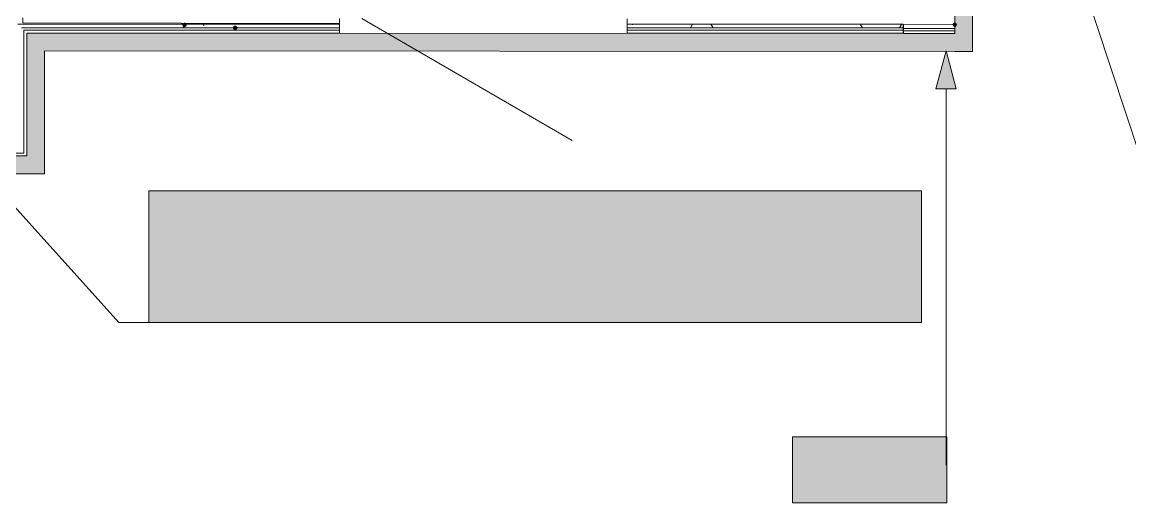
# Model space of a CAD drawing. Header units: millimetres. Extents: x -546 to 1681, y -650 to 1730.
# Drawn here: x 410.16 to 453.67, y 396.58 to 415.47 of the extents above; entities that cross this region are included whole.
import ezdxf

# ---------------------------------------------------------------- set-up
doc = ezdxf.new("R2010")
doc.units = ezdxf.units.MM

msp = doc.modelspace()

# ---------------------------------------------------------------- hatches: boundary and pattern name
at = {"true_color": 0xf1d696}
h = msp.add_hatch(color=41, dxfattribs=at)
h.dxf.hatch_style = 2
h.paths.add_polyline_path([(447.488, 415.016), (446.788, 415.016), (446.787, 421.468), (447.487, 421.467)])
h = msp.add_hatch(color=7)
h.dxf.hatch_style = 2
h.paths.add_polyline_path([(416.533, 415.448), (416.469, 415.422), (416.443, 415.358), (416.469, 415.295), (416.533, 415.268), (416.596, 415.295), (416.623, 415.358), (416.596, 415.422)])
h = msp.add_hatch(color=7)
h.dxf.hatch_style = 2
h.paths.add_polyline_path([(418.442, 415.198), (418.494, 415.153), (418.563, 415.158), (418.608, 415.21), (418.603, 415.279), (418.547, 415.332), (418.478, 415.327), (418.433, 415.275)])
h = msp.add_hatch(color=7)
h.dxf.hatch_style = 2
h.paths.add_polyline_path([(446.788, 415.456), (446.724, 415.43), (446.698, 415.366), (446.724, 415.303), (446.788, 415.276), (446.851, 415.303), (446.878, 415.366), (446.851, 415.43)])
h = msp.add_hatch(color=41, dxfattribs=at)
h.dxf.hatch_style = 2
h.paths.add_polyline_path([(411.035, 414.338), (410.335, 414.338), (410.335, 415.038)])
h = msp.add_hatch(color=41, dxfattribs=at)
h.dxf.hatch_style = 2
h.paths.add_polyline_path([(410.335, 415.038), (411.035, 415.038), (411.035, 414.338)])
at = {"true_color": 0x800080}
h = msp.add_hatch(color=216, dxfattribs=at)
h.dxf.hatch_style = 2
h.paths.add_polyline_path([(411.035, 414.338), (411.035, 415.038), (446.788, 415.016), (446.788, 414.316)])
h = msp.add_hatch(color=216, dxfattribs=at)
h.dxf.hatch_style = 2
h.paths.add_polyline_path([(446.788, 415.016), (447.488, 414.316), (446.788, 414.316)])
h = msp.add_hatch(color=216, dxfattribs=at)
h.dxf.hatch_style = 2
h.paths.add_polyline_path([(447.488, 415.016), (447.488, 414.316), (446.788, 415.016)])
at = {"true_color": 0xf1d696}
h = msp.add_hatch(color=41, dxfattribs=at)
h.dxf.hatch_style = 2
h.paths.add_polyline_path([(411.035, 410.209), (410.335, 410.209), (410.335, 414.338), (411.035, 414.338)])
at = {"true_color": 0x0077b0}
h = msp.add_hatch(color=144, dxfattribs=at)
h.dxf.hatch_style = 2
h.paths.add_polyline_path([(446.45, 414.339), (446.85, 412.847), (446.05, 412.847)])
at = {"true_color": 0xf1d696}
h = msp.add_hatch(color=41, dxfattribs=at)
h.dxf.hatch_style = 2
h.paths.add_polyline_path([(380.183, 409.509), (380.183, 410.209), (410.335, 410.209), (410.335, 409.509)])
h = msp.add_hatch(color=41, dxfattribs=at)
h.dxf.hatch_style = 2
h.paths.add_polyline_path([(410.335, 410.209), (411.035, 409.509), (410.335, 409.509)])
h = msp.add_hatch(color=41, dxfattribs=at)
h.dxf.hatch_style = 2
h.paths.add_polyline_path([(411.035, 410.209), (411.035, 409.509), (410.335, 410.209)])
at = {"true_color": 0xffffff}
h = msp.add_hatch(color=7, dxfattribs=at)
h.dxf.hatch_style = 2
h.paths.add_polyline_path([(415.134, 408.845), (445.49, 408.845), (445.49, 403.668), (415.134, 403.668)])
at = {"true_color": 0x0077b0}
h = msp.add_hatch(color=144, dxfattribs=at)
h.dxf.hatch_style = 2
h.paths.add_polyline_path([(416.645, 408.862), (416.721, 408.836), (416.747, 408.76), (416.747, 406.942), (416.721, 406.867), (416.645, 406.844), (416.569, 406.867), (416.543, 406.942), (416.543, 408.429), (416.134, 407.811), (416.089, 407.767), (416.038, 407.753), (415.989, 407.767), (415.945, 407.811), (415.536, 408.429), (415.536, 406.942), (415.51, 406.867), (415.434, 406.844), (415.358, 406.867), (415.333, 406.942), (415.333, 408.76), (415.358, 408.836), (415.434, 408.862), (415.483, 408.849), (415.522, 408.811), (416.038, 408.035), (416.56, 408.816), (416.596, 408.851)])
h = msp.add_hatch(color=144, dxfattribs=at)
h.dxf.hatch_style = 2
h.paths.add_polyline_path([(418.968, 408.517), (418.737, 408.286), (418.666, 408.255), (418.59, 408.28), (418.565, 408.356), (418.593, 408.427), (418.988, 408.822), (419.029, 408.851), (419.07, 408.862), (419.146, 408.836), (419.171, 408.76), (419.171, 406.942), (419.146, 406.867), (419.07, 406.844), (418.993, 406.867), (418.968, 406.942)])
h = msp.add_hatch(color=144, dxfattribs=at)
h.dxf.hatch_style = 2
h.paths.add_polyline_path([(418.059, 407.346), (417.252, 407.346), (417.176, 407.371), (417.151, 407.448), (417.176, 407.524), (417.252, 407.549), (418.059, 407.549), (418.135, 407.524), (418.16, 407.448), (418.135, 407.371)])
h = msp.add_hatch(color=144, dxfattribs=at)
h.paths.add_polyline_path([(425.317, 405.57), (425.44, 405.644), (425.552, 405.669), (425.613, 405.687), (425.667, 405.739), (425.708, 405.806), (425.721, 405.872), (425.706, 405.95), (425.662, 406.016), (425.596, 406.059), (425.518, 406.072), (425.439, 406.058), (425.374, 406.016), (425.332, 405.95), (425.317, 405.872)])
h.paths.add_polyline_path([(425.82, 405.629), (425.945, 405.553), (426.043, 405.443), (426.104, 405.31), (426.124, 405.167), (426.124, 404.76), (426.115, 404.659), (426.087, 404.566), (426.04, 404.481), (425.975, 404.404), (425.898, 404.34), (425.813, 404.294), (425.72, 404.267), (425.619, 404.258), (425.518, 404.267), (425.424, 404.294), (425.339, 404.34), (425.261, 404.404), (425.197, 404.482), (425.151, 404.567), (425.124, 404.66), (425.114, 404.76), (425.114, 405.872), (425.144, 406.029), (425.233, 406.16), (425.363, 406.246), (425.518, 406.276), (425.674, 406.246), (425.806, 406.157), (425.892, 406.028), (425.921, 405.872), (425.896, 405.735)])
h.paths.add_polyline_path([(425.921, 404.763), (425.921, 405.167), (425.9, 405.282), (425.834, 405.381), (425.736, 405.447), (425.619, 405.468), (425.502, 405.447), (425.405, 405.381), (425.339, 405.282), (425.317, 405.167), (425.317, 404.763), (425.339, 404.645), (425.405, 404.548), (425.502, 404.481), (425.619, 404.458), (425.736, 404.481), (425.834, 404.548), (425.9, 404.646)])
h = msp.add_hatch(color=144, dxfattribs=at)
h.paths.add_polyline_path([(432.675, 405.872), (432.675, 404.661), (432.645, 404.505), (432.556, 404.373), (432.426, 404.286), (432.271, 404.258), (432.068, 404.258), (431.912, 404.286), (431.783, 404.373), (431.694, 404.505), (431.665, 404.661), (431.665, 405.265), (431.694, 405.422), (431.783, 405.553), (431.913, 405.639), (432.068, 405.669), (432.472, 405.669), (432.472, 405.872), (432.457, 405.95), (432.415, 406.016), (432.35, 406.058), (432.271, 406.072), (431.966, 406.072), (431.893, 406.098), (431.868, 406.174), (431.893, 406.25), (431.966, 406.276), (432.271, 406.276), (432.428, 406.246), (432.556, 406.157), (432.645, 406.028)])
h.paths.add_polyline_path([(432.472, 404.661), (432.472, 405.465), (432.068, 405.465), (431.99, 405.451), (431.925, 405.409), (431.882, 405.343), (431.868, 405.265), (431.868, 404.661), (431.883, 404.584), (431.927, 404.517), (431.992, 404.473), (432.068, 404.458), (432.271, 404.458), (432.348, 404.473), (432.412, 404.517), (432.457, 404.583)])
h = msp.add_hatch(color=144, dxfattribs=at)
h.paths.add_polyline_path([(415.333, 404.76), (415.333, 405.164), (415.342, 405.266), (415.369, 405.359), (415.415, 405.444), (415.479, 405.522), (415.557, 405.587), (415.643, 405.632), (415.736, 405.66), (415.838, 405.669), (416.033, 405.633), (416.196, 405.525), (416.261, 405.447), (416.306, 405.361), (416.334, 405.267), (416.343, 405.164), (416.343, 404.76), (416.333, 404.66), (416.305, 404.567), (416.258, 404.482), (416.193, 404.404), (416.117, 404.34), (416.031, 404.294), (415.938, 404.267), (415.838, 404.258), (415.736, 404.267), (415.643, 404.294), (415.557, 404.34), (415.479, 404.404), (415.415, 404.482), (415.369, 404.567), (415.342, 404.66)])
h.paths.add_polyline_path([(416.14, 404.763), (416.14, 405.167), (416.118, 405.282), (416.052, 405.381), (415.955, 405.447), (415.838, 405.468), (415.721, 405.447), (415.623, 405.381), (415.557, 405.282), (415.536, 405.167), (415.536, 404.763), (415.557, 404.645), (415.623, 404.548), (415.721, 404.481), (415.838, 404.458), (415.955, 404.481), (416.052, 404.548), (416.118, 404.646)])
h = msp.add_hatch(color=144, dxfattribs=at)
h.dxf.hatch_style = 2
h.paths.add_polyline_path([(416.849, 405.669), (417.757, 405.669), (417.912, 405.639), (418.042, 405.553), (418.131, 405.422), (418.161, 405.265), (418.161, 404.356), (418.135, 404.282), (418.059, 404.258), (417.983, 404.282), (417.958, 404.356), (417.958, 405.265), (417.943, 405.343), (417.901, 405.409), (417.836, 405.452), (417.757, 405.465), (417.554, 405.465), (417.554, 404.356), (417.529, 404.282), (417.453, 404.258), (417.379, 404.282), (417.353, 404.356), (417.353, 405.465), (416.95, 405.465), (416.95, 404.356), (416.925, 404.282), (416.849, 404.258), (416.772, 404.282), (416.747, 404.356), (416.747, 405.57), (416.772, 405.644)])
h = msp.add_hatch(color=144, dxfattribs=at)
h.paths.add_polyline_path([(419.257, 405.57), (419.282, 405.644), (419.358, 405.669), (419.863, 405.669), (420.019, 405.639), (420.148, 405.553), (420.237, 405.422), (420.267, 405.265), (420.267, 404.661), (420.237, 404.505), (420.148, 404.373), (420.019, 404.286), (419.863, 404.258), (419.46, 404.258), (419.46, 403.749), (419.434, 403.676), (419.358, 403.651), (419.282, 403.676), (419.257, 403.749)])
h.paths.add_polyline_path([(419.46, 405.465), (419.46, 404.458), (419.863, 404.458), (419.94, 404.473), (420.004, 404.517), (420.049, 404.583), (420.064, 404.661), (420.064, 405.265), (420.049, 405.343), (420.007, 405.409), (419.942, 405.452), (419.863, 405.465)])
h = msp.add_hatch(color=144, dxfattribs=at)
h.paths.add_polyline_path([(421.478, 405.465), (421.074, 405.465), (420.996, 405.451), (420.931, 405.409), (420.888, 405.343), (420.874, 405.265), (420.874, 404.661), (420.889, 404.584), (420.933, 404.517), (420.998, 404.473), (421.074, 404.458), (421.277, 404.458), (421.355, 404.473), (421.418, 404.517), (421.463, 404.583), (421.478, 404.661)])
h.paths.add_polyline_path([(421.881, 404.356), (421.857, 404.282), (421.783, 404.258), (421.653, 404.283), (421.551, 404.362), (421.426, 404.283), (421.277, 404.258), (421.074, 404.258), (420.918, 404.286), (420.79, 404.373), (420.7, 404.503), (420.671, 404.661), (420.671, 405.265), (420.7, 405.422), (420.79, 405.553), (420.918, 405.639), (421.074, 405.669), (421.579, 405.669), (421.656, 405.644), (421.681, 405.57), (421.681, 404.56), (421.706, 404.484), (421.783, 404.458), (421.857, 404.433)])
h = msp.add_hatch(color=144, dxfattribs=at)
h.dxf.hatch_style = 2
h.paths.add_polyline_path([(422.489, 405.006), (423.124, 405.641), (423.155, 405.662), (423.194, 405.669), (423.27, 405.644), (423.296, 405.57), (423.265, 405.5), (422.822, 405.054), (423.276, 404.416), (423.296, 404.356), (423.27, 404.282), (423.194, 404.258), (423.146, 404.268), (423.11, 404.3), (422.675, 404.91), (422.489, 404.721), (422.489, 404.356), (422.463, 404.282), (422.387, 404.258), (422.311, 404.282), (422.286, 404.356), (422.286, 405.57), (422.311, 405.644), (422.387, 405.669), (422.463, 405.644), (422.489, 405.57)])
h = msp.add_hatch(color=144, dxfattribs=at)
h.paths.add_polyline_path([(423.7, 404.76), (423.7, 405.164), (423.709, 405.266), (423.736, 405.359), (423.782, 405.444), (423.847, 405.522), (423.925, 405.587), (424.01, 405.632), (424.103, 405.66), (424.205, 405.669), (424.4, 405.633), (424.563, 405.525), (424.628, 405.447), (424.674, 405.361), (424.701, 405.267), (424.71, 405.164), (424.71, 404.76), (424.701, 404.66), (424.672, 404.567), (424.626, 404.482), (424.561, 404.404), (424.484, 404.34), (424.399, 404.294), (424.305, 404.267), (424.205, 404.258), (424.103, 404.267), (424.01, 404.294), (423.925, 404.34), (423.847, 404.404), (423.782, 404.482), (423.736, 404.567), (423.709, 404.66)])
h.paths.add_polyline_path([(424.507, 404.763), (424.507, 405.167), (424.486, 405.282), (424.419, 405.381), (424.322, 405.447), (424.205, 405.468), (424.088, 405.447), (423.991, 405.381), (423.924, 405.282), (423.903, 405.167), (423.903, 404.763), (423.924, 404.645), (423.991, 404.548), (424.088, 404.481), (424.205, 404.458), (424.322, 404.481), (424.419, 404.548), (424.486, 404.646)])
h = msp.add_hatch(color=144, dxfattribs=at)
h.dxf.hatch_style = 2
h.paths.add_polyline_path([(427.539, 405.57), (427.539, 404.356), (427.513, 404.282), (427.437, 404.258), (426.932, 404.258), (426.776, 404.286), (426.647, 404.373), (426.558, 404.503), (426.529, 404.661), (426.529, 405.57), (426.554, 405.644), (426.63, 405.669), (426.706, 405.644), (426.732, 405.57), (426.732, 404.661), (426.747, 404.584), (426.791, 404.517), (426.856, 404.473), (426.932, 404.458), (427.336, 404.458), (427.336, 405.57), (427.361, 405.644), (427.437, 405.669), (427.513, 405.644)])
h = msp.add_hatch(color=144, dxfattribs=at)
h.dxf.hatch_style = 2
h.paths.add_polyline_path([(428.146, 404.862), (428.146, 404.356), (428.121, 404.282), (428.045, 404.258), (427.968, 404.282), (427.943, 404.356), (427.943, 405.57), (427.968, 405.644), (428.045, 405.669), (428.121, 405.644), (428.146, 405.57), (428.146, 405.065), (428.75, 405.065), (428.75, 405.57), (428.775, 405.644), (428.852, 405.669), (428.928, 405.644), (428.953, 405.57), (428.953, 404.356), (428.928, 404.282), (428.852, 404.258), (428.775, 404.282), (428.75, 404.356), (428.75, 404.862)])
h = msp.add_hatch(color=144, dxfattribs=at)
h.paths.add_polyline_path([(430.164, 404.661), (430.135, 404.505), (430.049, 404.373), (429.917, 404.286), (429.761, 404.258), (429.459, 404.258), (429.383, 404.282), (429.357, 404.356), (429.357, 405.57), (429.383, 405.644), (429.459, 405.669), (429.535, 405.644), (429.56, 405.57), (429.56, 405.065), (429.761, 405.065), (429.917, 405.036), (430.049, 404.949), (430.135, 404.818)])
h.paths.add_polyline_path([(429.964, 404.661), (429.949, 404.74), (429.905, 404.805), (429.839, 404.847), (429.761, 404.862), (429.56, 404.862), (429.56, 404.458), (429.761, 404.458), (429.839, 404.473), (429.905, 404.517), (429.949, 404.583)])
h.paths.add_polyline_path([(430.367, 405.57), (430.393, 405.644), (430.469, 405.669), (430.543, 405.644), (430.568, 405.57), (430.568, 404.356), (430.543, 404.282), (430.469, 404.258), (430.393, 404.282), (430.367, 404.356)])
h = msp.add_hatch(color=144, dxfattribs=at)
h.paths.add_polyline_path([(433.079, 404.76), (433.079, 405.164), (433.088, 405.266), (433.116, 405.359), (433.161, 405.444), (433.226, 405.522), (433.304, 405.587), (433.389, 405.632), (433.483, 405.66), (433.584, 405.669), (433.779, 405.633), (433.942, 405.525), (434.007, 405.447), (434.053, 405.361), (434.08, 405.267), (434.089, 405.164), (434.089, 404.76), (434.08, 404.66), (434.051, 404.567), (434.005, 404.482), (433.94, 404.404), (433.863, 404.34), (433.778, 404.294), (433.685, 404.267), (433.584, 404.258), (433.483, 404.267), (433.389, 404.294), (433.304, 404.34), (433.226, 404.404), (433.161, 404.482), (433.116, 404.567), (433.088, 404.66)])
h.paths.add_polyline_path([(433.886, 404.763), (433.886, 405.167), (433.865, 405.282), (433.799, 405.381), (433.701, 405.447), (433.584, 405.468), (433.467, 405.447), (433.37, 405.381), (433.304, 405.282), (433.282, 405.167), (433.282, 404.763), (433.304, 404.645), (433.37, 404.548), (433.467, 404.481), (433.584, 404.458), (433.701, 404.481), (433.799, 404.548), (433.865, 404.646)])
h = msp.add_hatch(color=144, dxfattribs=at)
h.dxf.hatch_style = 2
h.paths.add_polyline_path([(435.185, 404.356), (435.185, 405.57), (435.21, 405.644), (435.286, 405.669), (435.791, 405.669), (435.945, 405.639), (436.076, 405.553), (436.165, 405.422), (436.195, 405.265), (436.195, 404.356), (436.169, 404.282), (436.093, 404.258), (436.017, 404.282), (435.992, 404.356), (435.992, 405.265), (435.977, 405.343), (435.935, 405.409), (435.87, 405.452), (435.791, 405.465), (435.388, 405.465), (435.388, 404.356), (435.362, 404.282), (435.286, 404.258), (435.21, 404.282)])
h = msp.add_hatch(color=144, dxfattribs=at)
h.paths.add_polyline_path([(436.599, 404.76), (436.599, 405.164), (436.608, 405.266), (436.635, 405.359), (436.681, 405.444), (436.746, 405.522), (436.823, 405.587), (436.909, 405.632), (437.002, 405.66), (437.104, 405.669), (437.299, 405.633), (437.462, 405.525), (437.527, 405.447), (437.573, 405.361), (437.6, 405.267), (437.609, 405.164), (437.609, 404.76), (437.599, 404.66), (437.571, 404.567), (437.525, 404.482), (437.46, 404.404), (437.383, 404.34), (437.298, 404.294), (437.204, 404.267), (437.104, 404.258), (437.002, 404.267), (436.909, 404.294), (436.823, 404.34), (436.746, 404.404), (436.681, 404.482), (436.635, 404.567), (436.608, 404.66)])
h.paths.add_polyline_path([(437.406, 404.763), (437.406, 405.167), (437.385, 405.282), (437.318, 405.381), (437.221, 405.447), (437.104, 405.468), (436.987, 405.447), (436.89, 405.381), (436.823, 405.282), (436.802, 405.167), (436.802, 404.763), (436.823, 404.645), (436.89, 404.548), (436.987, 404.481), (437.104, 404.458), (437.221, 404.481), (437.318, 404.548), (437.385, 404.646)])
h = msp.add_hatch(color=144, dxfattribs=at)
h.dxf.hatch_style = 2
h.paths.add_polyline_path([(438.115, 405.669), (439.023, 405.669), (439.179, 405.639), (439.309, 405.553), (439.398, 405.422), (439.427, 405.265), (439.427, 404.356), (439.402, 404.282), (439.325, 404.258), (439.249, 404.282), (439.224, 404.356), (439.224, 405.265), (439.209, 405.343), (439.168, 405.409), (439.102, 405.452), (439.023, 405.465), (438.82, 405.465), (438.82, 404.356), (438.795, 404.282), (438.719, 404.258), (438.645, 404.282), (438.62, 404.356), (438.62, 405.465), (438.216, 405.465), (438.216, 404.356), (438.191, 404.282), (438.115, 404.258), (438.039, 404.282), (438.013, 404.356), (438.013, 405.57), (438.039, 405.644)])
h = msp.add_hatch(color=144, dxfattribs=at)
h.paths.add_polyline_path([(439.832, 404.76), (439.832, 405.164), (439.841, 405.266), (439.868, 405.359), (439.914, 405.444), (439.978, 405.522), (440.056, 405.587), (440.141, 405.632), (440.235, 405.66), (440.336, 405.669), (440.532, 405.633), (440.695, 405.525), (440.759, 405.447), (440.805, 405.361), (440.832, 405.267), (440.841, 405.164), (440.841, 404.76), (440.832, 404.66), (440.804, 404.567), (440.757, 404.482), (440.692, 404.404), (440.615, 404.34), (440.53, 404.294), (440.437, 404.267), (440.336, 404.258), (440.235, 404.267), (440.141, 404.294), (440.056, 404.34), (439.978, 404.404), (439.914, 404.482), (439.868, 404.567), (439.841, 404.66)])
h.paths.add_polyline_path([(440.639, 404.763), (440.639, 405.167), (440.617, 405.282), (440.551, 405.381), (440.453, 405.447), (440.336, 405.468), (440.22, 405.447), (440.122, 405.381), (440.056, 405.282), (440.034, 405.167), (440.034, 404.763), (440.056, 404.645), (440.122, 404.548), (440.22, 404.481), (440.336, 404.458), (440.453, 404.481), (440.551, 404.548), (440.617, 404.646)])
h = msp.add_hatch(color=144, dxfattribs=at)
h.dxf.hatch_style = 2
h.paths.add_polyline_path([(441.751, 405.669), (442.154, 405.669), (442.23, 405.644), (442.256, 405.57), (442.256, 404.356), (442.23, 404.282), (442.154, 404.258), (442.078, 404.282), (442.053, 404.356), (442.053, 405.465), (441.821, 405.465), (441.44, 404.325), (441.406, 404.275), (441.347, 404.258), (441.271, 404.283), (441.246, 404.359), (441.251, 404.391), (441.649, 405.587), (441.69, 405.649)])
h = msp.add_hatch(color=144, dxfattribs=at)
h.dxf.hatch_style = 2
h.paths.add_polyline_path([(442.863, 405.006), (443.498, 405.641), (443.529, 405.662), (443.569, 405.669), (443.645, 405.644), (443.67, 405.57), (443.639, 405.5), (443.196, 405.054), (443.651, 404.416), (443.67, 404.356), (443.645, 404.282), (443.569, 404.258), (443.52, 404.268), (443.484, 404.3), (443.049, 404.91), (442.863, 404.721), (442.863, 404.356), (442.838, 404.282), (442.762, 404.258), (442.685, 404.282), (442.66, 404.356), (442.66, 405.57), (442.685, 405.644), (442.762, 405.669), (442.838, 405.644), (442.863, 405.57)])
h = msp.add_hatch(color=144, dxfattribs=at)
h.paths.add_polyline_path([(444.882, 405.465), (444.478, 405.465), (444.399, 405.451), (444.334, 405.409), (444.292, 405.343), (444.277, 405.265), (444.277, 404.661), (444.292, 404.584), (444.337, 404.517), (444.402, 404.473), (444.478, 404.458), (444.681, 404.458), (444.758, 404.473), (444.822, 404.517), (444.867, 404.583), (444.882, 404.661)])
h.paths.add_polyline_path([(445.285, 404.356), (445.26, 404.282), (445.186, 404.258), (445.057, 404.283), (444.955, 404.362), (444.83, 404.283), (444.681, 404.258), (444.478, 404.258), (444.322, 404.286), (444.193, 404.373), (444.104, 404.503), (444.075, 404.661), (444.075, 405.265), (444.104, 405.422), (444.193, 405.553), (444.322, 405.639), (444.478, 405.669), (444.983, 405.669), (445.059, 405.644), (445.084, 405.57), (445.084, 404.56), (445.11, 404.484), (445.186, 404.458), (445.26, 404.433)])
at = {"true_color": 0xffffff}
h = msp.add_hatch(color=7, dxfattribs=at)
h.dxf.hatch_style = 2
h.paths.add_polyline_path([(440.419, 399.17), (446.479, 399.17), (446.479, 396.582), (440.419, 396.582)])
at = {"true_color": 0x0077b0}
h = msp.add_hatch(color=144, dxfattribs=at)
h.dxf.hatch_style = 2
h.paths.add_polyline_path([(440.721, 399.188), (441.732, 399.188), (441.805, 399.163), (441.83, 399.086), (441.83, 397.269), (441.805, 397.194), (441.732, 397.17), (441.655, 397.194), (441.63, 397.269), (441.63, 398.985), (440.823, 398.985), (440.823, 397.269), (440.798, 397.194), (440.721, 397.17), (440.645, 397.194), (440.62, 397.269), (440.62, 399.086), (440.645, 399.163)])
h = msp.add_hatch(color=144, dxfattribs=at)
h.dxf.hatch_style = 2
h.paths.add_polyline_path([(442.235, 397.269), (442.235, 399.086), (442.261, 399.163), (442.337, 399.188), (442.413, 399.163), (442.438, 399.086), (442.438, 398.381), (443.245, 398.381), (443.245, 399.086), (443.271, 399.163), (443.347, 399.188), (443.421, 399.163), (443.446, 399.086), (443.446, 397.269), (443.421, 397.194), (443.347, 397.17), (443.271, 397.194), (443.245, 397.269), (443.245, 398.178), (442.438, 398.178), (442.438, 397.269), (442.413, 397.194), (442.337, 397.17), (442.261, 397.194)])
h = msp.add_hatch(color=144, dxfattribs=at)
h.paths.add_polyline_path([(446.072, 398.178), (446.072, 398.683), (446.051, 398.8), (445.985, 398.897), (445.887, 398.963), (445.77, 398.985), (445.653, 398.963), (445.556, 398.897), (445.49, 398.8), (445.468, 398.683), (445.468, 398.483), (445.49, 398.364), (445.556, 398.266), (445.653, 398.201), (445.77, 398.178)])
h.paths.add_polyline_path([(445.567, 397.17), (445.496, 397.198), (445.468, 397.269), (445.481, 397.326), (445.516, 397.357), (445.703, 397.442), (445.846, 397.554), (445.954, 397.681), (446.028, 397.821), (446.067, 397.975), (445.77, 397.975), (445.669, 397.984), (445.575, 398.012), (445.49, 398.059), (445.412, 398.125), (445.347, 398.202), (445.302, 398.287), (445.274, 398.38), (445.265, 398.48), (445.265, 398.683), (445.274, 398.785), (445.302, 398.878), (445.347, 398.964), (445.412, 399.042), (445.49, 399.106), (445.575, 399.152), (445.669, 399.179), (445.77, 399.188), (445.872, 399.179), (445.965, 399.152), (446.051, 399.106), (446.129, 399.042), (446.192, 398.965), (446.238, 398.88), (446.266, 398.787), (446.275, 398.686), (446.275, 398.079), (446.245, 397.835), (446.155, 397.618), (446.005, 397.428), (445.796, 397.266), (445.662, 397.194)])
h = msp.add_hatch(color=144, dxfattribs=at)
h.dxf.hatch_style = 2
h.paths.add_polyline_path([(444.759, 397.673), (443.952, 397.673), (443.876, 397.698), (443.851, 397.774), (443.876, 397.851), (443.952, 397.876), (444.759, 397.876), (444.835, 397.851), (444.86, 397.774), (444.835, 397.698)])

# ---------------------------------------------------------------- linework, layer by layer
at = {"color": 144, "lineweight": 0, "true_color": 0x0077b0}
for points in [[(379.626, 441.83), (413.958, 403.668)], [(444.345, 439.619), (456.359, 403.257)], [(446.45, 414.339), (446.05, 412.847)], [(446.45, 414.339), (446.85, 412.847)], [(446.85, 412.847), (446.05, 412.847)], [(446.45, 412.847), (446.45, 398.064)], [(415.134, 408.845), (445.49, 408.845)], [(415.134, 403.668), (415.134, 408.845)], [(445.49, 408.845), (445.49, 403.668)], [(413.958, 403.668), (415.134, 403.668)], [(445.49, 403.668), (415.134, 403.668)], [(440.419, 399.17), (446.479, 399.17)], [(440.419, 396.582), (440.419, 399.17)], [(446.479, 399.17), (446.479, 396.582)], [(446.479, 396.582), (440.419, 396.582)]]:
    msp.add_lwpolyline(points, dxfattribs=at)
at = {"color": 7, "lineweight": 0}
for points in [[(446.787, 421.468), (446.788, 415.016)], [(447.488, 414.316), (447.487, 421.467)], [(410.179, 415.641), (410.178, 415.441)], [(422.625, 415.415), (422.625, 415.615)], [(423.495, 415.613), (431.765, 410.817)], [(433.925, 415.592), (433.925, 415.392)], [(446.788, 415.366), (446.789, 415.566)], [(422.625, 415.388), (409.985, 415.388)], [(410.135, 415.238), (422.624, 415.238)], [(410.178, 415.441), (422.625, 415.415)], [(410.225, 410.319), (410.225, 415.148)], [(410.225, 415.148), (422.624, 415.148)], [(416.533, 415.358), (416.464, 415.238)], [(417.299, 415.327), (417.263, 415.388)], [(422.624, 415.038), (422.625, 415.388)], [(433.925, 415.388), (433.924, 415.038)], [(433.924, 415.238), (444.76, 415.238)], [(433.924, 415.148), (444.76, 415.148)], [(433.925, 415.392), (444.78, 415.37)], [(444.76, 415.388), (433.925, 415.388)], [(434.148, 415.388), (434.136, 415.367)], [(436.492, 415.384), (436.408, 415.238)], [(437.294, 415.238), (437.21, 415.383)], [(443.16, 415.238), (443.092, 415.355)], [(444.696, 415.37), (444.62, 415.238)], [(444.76, 415.038), (444.76, 415.388)], [(444.78, 415.37), (444.779, 415.02)], [(444.779, 415.22), (446.788, 415.216)], [(444.779, 415.13), (446.788, 415.126)], [(446.788, 415.366), (444.78, 415.37)], [(446.788, 415.016), (446.788, 415.366)], [(410.335, 410.209), (410.335, 415.038)], [(410.335, 415.038), (422.624, 415.038)], [(410.335, 415.038), (410.335, 414.338)], [(446.788, 415.016), (410.335, 415.038)], [(433.924, 415.038), (444.76, 415.038)], [(444.779, 415.02), (446.788, 415.016)], [(410.335, 414.338), (410.335, 410.209)], [(411.035, 414.338), (446.788, 414.316)], [(411.035, 409.509), (411.035, 414.338)], [(447.488, 414.316), (446.788, 414.316)], [(404.609, 410.319), (410.225, 410.319)], [(410.335, 410.209), (379.483, 410.209)], [(404.609, 410.209), (410.335, 410.209)], [(380.183, 409.509), (410.335, 409.509)], [(411.035, 409.509), (410.335, 409.509)]]:
    msp.add_lwpolyline(points, dxfattribs=at)

doc.saveas('drawing.dxf')
